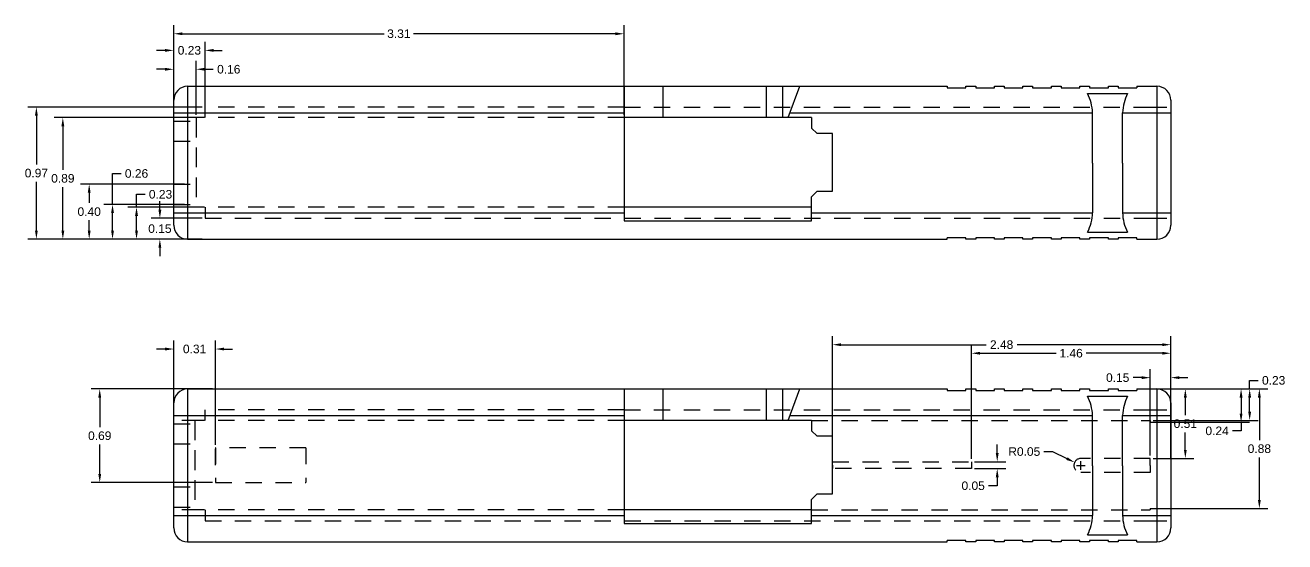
# Model space of a CAD drawing. Header units: inches. Extents: x 6.1 to 73.5, y 2.5 to 22.
# Drawn here: x 10.76 to 20.01, y 18.19 to 21.99 of the extents above; entities that cross this region are included whole.
import ezdxf

# ---------------------------------------------------------------- set-up
doc = ezdxf.new("R2010")
doc.units = ezdxf.units.IN
doc.header["$MEASUREMENT"] = 0
doc.linetypes.add('ACAD_ISO02W100', pattern=[15, 12, -3])
for name, color, linetype in [('AlteFeteNevizibile', 211, 'ACAD_ISO02W100'), ('ElementeFunctionare', 50, 'ACAD_ISO02W100'), ('InteriorComponenta', 110, 'ACAD_ISO02W100')]:
    doc.layers.add(name, color=color, linetype=linetype)
doc.layers.add('Dimensiuni', color=4, linetype='Continuous', transparency=0.6)
doc.layers.add('ExteriorComponenta', color=1, linetype='Continuous', lineweight=25)
doc.styles.get("Standard").update_dxf_attribs({"font": 'arial.ttf'})
doc.dimstyles.get("Standard").update_dxf_attribs({"dimscale": 0.35, "dimtxt": 0.18, "dimasz": 0.18, "dimexe": 0.18, "dimexo": 0.0625, "dimgap": 0.09, "dimtad": 0, "dimtih": 1, "dimtoh": 1, "dimzin": 0, "dimdsep": 46, "dimtxsty": 'Standard', "dimcen": 0.09, "dimadec": 0, "dimazin": 0, "dimtfac": 1, "dimtofl": 0, "dimtmove": 0, "dimatfit": 3, "dimfxl": 1, "dimtolj": 1, "dimtzin": 0, "dimarcsym": 0})

# ---------------------------------------------------------------- blocks, each defined once
blk = doc.blocks.new('side grill')
at = {"layer": 'ExteriorComponenta'}
for p, q in [((0, 0), (0.27, 0)), ((0.27, 0), (0.27, 0.02)), ((0.27, 0.02), (0.41, 0.02)), ((0.41, 0.02), (0.41, 0)), ((0.41, 0), (0.68, 0)), ((0.68, 0), (0.68, 0.02)), ((0.68, 0.02), (0.82, 0.02)), ((0.82, 0.02), (0.82, 0)), ((0.82, 0), (1.09, 0)), ((1.09, 0), (1.09, 0.02)), ((1.09, 0.02), (1.23, 0.02)), ((1.23, 0.02), (1.23, 0)), ((1.23, 0), (1.5, 0)), ((1.5, 0), (1.5, 0.02)), ((1.5, 0.02), (1.64, 0.02)), ((1.64, 0.02), (1.64, 0)), ((1.64, 0), (1.91, 0)), ((1.91, 0), (1.91, 0.02)), ((1.91, 0.02), (2.05, 0.02)), ((2.05, 0.02), (2.05, 0)), ((2.05, 0), (2.32, 0)), ((2.32, 0), (2.32, 0.02)), ((2.32, 0.02), (2.46, 0.02)), ((2.46, 0.02), (2.46, 0)), ((2.46, 0), (2.73, 0))]:
    blk.add_line(p, q, dxfattribs=at)
blk = doc.blocks.new('*D19')
at = {"layer": 'Dimensiuni', "color": 0, "lineweight": -2, "ltscale": 0.01, "transparency": 16777216}
for p, q in [((12.1381, 19.3154), (11.2474, 19.3154)), ((11.3104, 19.2524), (11.3104, 19.0355)), ((11.3104, 18.6913), (11.3104, 18.9082)), ((12.1381, 18.6283), (11.2474, 18.6283))]:
    blk.add_line(p, q, dxfattribs=at)
at = {"layer": 'Dimensiuni', "color": 0, "ltscale": 0.01, "transparency": 16777216}
for points in [[(11.2999, 19.2524), (11.3209, 19.2524), (11.3104, 19.3154)], [(11.2999, 18.6913), (11.3209, 18.6913), (11.3104, 18.6283)]]:
    blk.add_solid(points, dxfattribs=at)
at = {"layer": 'Dimensiuni', "color": 0, "ltscale": 0.01, "transparency": 16777216, "insert": (11.3104, 18.9718), "char_height": 0.063, "attachment_point": 5}
blk.add_mtext('\\A1;0.69', dxfattribs=at)
blk = doc.blocks.new('*D20')
at = {"layer": 'Dimensiuni', "color": 0, "lineweight": -2, "ltscale": 0.01, "transparency": 16777216}
for p, q in [((11.7908, 19.6088), (11.7278, 19.6088)), ((11.8538, 18.9053), (11.8538, 19.6718)), ((12.1599, 18.9053), (12.1599, 19.6718)), ((12.2229, 19.6088), (12.2859, 19.6088))]:
    blk.add_line(p, q, dxfattribs=at)
at = {"layer": 'Dimensiuni', "color": 0, "ltscale": 0.01, "transparency": 16777216}
for points in [[(11.7908, 19.6193), (11.7908, 19.5983), (11.8538, 19.6088)], [(12.2229, 19.6193), (12.2229, 19.5983), (12.1599, 19.6088)]]:
    blk.add_solid(points, dxfattribs=at)
at = {"layer": 'Dimensiuni', "color": 0, "ltscale": 0.01, "transparency": 16777216, "insert": (12.0069, 19.6088), "char_height": 0.063, "attachment_point": 5}
blk.add_mtext('\\A1;0.31', dxfattribs=at)
blk = doc.blocks.new('*D21')
at = {"layer": 'Dimensiuni', "color": 0, "lineweight": -2, "ltscale": 0.01, "transparency": 16777216}
for p, q in [((19.7543, 19.3154), (19.7543, 19.3784)), ((19.7543, 19.3784), (19.8173, 19.3784)), ((19.0468, 19.3154), (19.8173, 19.3154)), ((19.7543, 19.1479), (19.7543, 19.2524)), ((19.0468, 19.0849), (19.8173, 19.0849))]:
    blk.add_line(p, q, dxfattribs=at)
at = {"layer": 'Dimensiuni', "color": 0, "ltscale": 0.01, "transparency": 16777216}
for points in [[(19.7438, 19.2524), (19.7648, 19.2524), (19.7543, 19.3154)], [(19.7438, 19.1479), (19.7648, 19.1479), (19.7543, 19.0849)]]:
    blk.add_solid(points, dxfattribs=at)
at = {"layer": 'Dimensiuni', "color": 0, "ltscale": 0.01, "transparency": 16777216, "insert": (19.9306, 19.3784), "char_height": 0.063, "attachment_point": 5}
blk.add_mtext('\\A1;0.23', dxfattribs=at)
blk = doc.blocks.new('*D22')
at = {"layer": 'Dimensiuni', "color": 0, "lineweight": -2, "ltscale": 0.01, "transparency": 16777216}
for p, q in [((19.0686, 19.3154), (19.7543, 19.3154)), ((19.6913, 19.2524), (19.6913, 19.1335)), ((19.0687, 19.0705), (19.7543, 19.0705)), ((19.6913, 19.0705), (19.6913, 19.0075)), ((19.6913, 19.0075), (19.6283, 19.0075))]:
    blk.add_line(p, q, dxfattribs=at)
at = {"layer": 'Dimensiuni', "color": 0, "ltscale": 0.01, "transparency": 16777216}
for points in [[(19.6808, 19.2524), (19.7018, 19.2524), (19.6913, 19.3154)], [(19.6808, 19.1335), (19.7018, 19.1335), (19.6913, 19.0705)]]:
    blk.add_solid(points, dxfattribs=at)
at = {"layer": 'Dimensiuni', "color": 0, "ltscale": 0.01, "transparency": 16777216, "insert": (19.5151, 19.0075), "char_height": 0.063, "attachment_point": 5}
blk.add_mtext('\\A1;0.24', dxfattribs=at)
blk = doc.blocks.new('*D23')
at = {"layer": 'Dimensiuni', "color": 0, "lineweight": -2, "ltscale": 0.01, "transparency": 16777216}
for p, q in [((19.0951, 19.3154), (19.8885, 19.3154)), ((19.8255, 19.2524), (19.8255, 18.9402)), ((19.8255, 18.5007), (19.8255, 18.8129)), ((19.0951, 18.4377), (19.8885, 18.4377))]:
    blk.add_line(p, q, dxfattribs=at)
at = {"layer": 'Dimensiuni', "color": 0, "ltscale": 0.01, "transparency": 16777216}
for points in [[(19.815, 19.2524), (19.836, 19.2524), (19.8255, 19.3154)], [(19.815, 18.5007), (19.836, 18.5007), (19.8255, 18.4377)]]:
    blk.add_solid(points, dxfattribs=at)
at = {"layer": 'Dimensiuni', "color": 0, "ltscale": 0.01, "transparency": 16777216, "insert": (19.8255, 18.8766), "char_height": 0.063, "attachment_point": 5}
blk.add_mtext('\\A1;0.88', dxfattribs=at)
blk = doc.blocks.new('*D24')
at = {"layer": 'Dimensiuni', "color": 0, "lineweight": -2, "ltscale": 0.01, "transparency": 16777216}
for p, q in [((18.243, 18.8555), (18.306, 18.8555)), ((18.306, 18.8555), (18.4121, 18.8039)), ((18.5147, 18.7226), (18.5147, 18.7856)), ((18.4832, 18.7541), (18.5462, 18.7541))]:
    blk.add_line(p, q, dxfattribs=at)
at = {"layer": 'Dimensiuni', "color": 0, "ltscale": 0.01, "transparency": 16777216}
blk.add_solid([(18.4167, 18.8134), (18.4075, 18.7945), (18.4688, 18.7764)], dxfattribs=at)
at = {"layer": 'Dimensiuni', "color": 0, "ltscale": 0.01, "transparency": 16777216, "insert": (18.0993, 18.8555), "char_height": 0.063, "attachment_point": 5}
blk.add_mtext('\\A1;R0.05', dxfattribs=at)
blk = doc.blocks.new('*D25')
at = {"layer": 'Dimensiuni', "color": 0, "lineweight": -2, "ltscale": 0.01, "transparency": 16777216}
for p, q in [((19.0468, 19.3154), (19.3449, 19.3154)), ((19.2819, 19.2524), (19.2819, 19.1239)), ((19.2819, 18.8681), (19.2819, 18.9966)), ((19.0468, 18.8051), (19.3449, 18.8051))]:
    blk.add_line(p, q, dxfattribs=at)
at = {"layer": 'Dimensiuni', "color": 0, "ltscale": 0.01, "transparency": 16777216}
for points in [[(19.2714, 19.2524), (19.2924, 19.2524), (19.2819, 19.3154)], [(19.2714, 18.8681), (19.2924, 18.8681), (19.2819, 18.8051)]]:
    blk.add_solid(points, dxfattribs=at)
at = {"layer": 'Dimensiuni', "color": 0, "ltscale": 0.01, "transparency": 16777216, "insert": (19.2819, 19.0603), "char_height": 0.063, "attachment_point": 5}
blk.add_mtext('\\A1;0.51', dxfattribs=at)
blk = doc.blocks.new('*D26')
at = {"layer": 'Dimensiuni', "color": 0, "lineweight": -2, "ltscale": 0.01, "transparency": 16777216}
for p, q in [((19.0249, 18.827), (19.0249, 19.4615)), ((19.1752, 19.0924), (19.1752, 19.4615)), ((18.9619, 19.3985), (18.8989, 19.3985)), ((19.2382, 19.3985), (19.3012, 19.3985))]:
    blk.add_line(p, q, dxfattribs=at)
at = {"layer": 'Dimensiuni', "color": 0, "ltscale": 0.01, "transparency": 16777216}
for points in [[(18.9619, 19.409), (18.9619, 19.388), (19.0249, 19.3985)], [(19.2382, 19.409), (19.2382, 19.388), (19.1752, 19.3985)]]:
    blk.add_solid(points, dxfattribs=at)
at = {"layer": 'Dimensiuni', "color": 0, "ltscale": 0.01, "transparency": 16777216, "insert": (18.7853, 19.3985), "char_height": 0.063, "attachment_point": 5}
blk.add_mtext('\\A1;0.15', dxfattribs=at)
blk = doc.blocks.new('*D27')
at = {"layer": 'Dimensiuni', "color": 0, "lineweight": -2, "ltscale": 0.01, "transparency": 16777216}
for p, q in [((17.7113, 18.8033), (17.7113, 19.6407)), ((19.1752, 18.8033), (19.1752, 19.6407)), ((17.7743, 19.5777), (18.3329, 19.5777)), ((19.1122, 19.5777), (18.5536, 19.5777))]:
    blk.add_line(p, q, dxfattribs=at)
at = {"layer": 'Dimensiuni', "color": 0, "ltscale": 0.01, "transparency": 16777216}
for points in [[(17.7743, 19.5882), (17.7743, 19.5672), (17.7113, 19.5777)], [(19.1122, 19.5882), (19.1122, 19.5672), (19.1752, 19.5777)]]:
    blk.add_solid(points, dxfattribs=at)
at = {"layer": 'Dimensiuni', "color": 0, "ltscale": 0.01, "transparency": 16777216, "insert": (18.4433, 19.5777), "char_height": 0.063, "attachment_point": 5}
blk.add_mtext('\\A1;1.46', dxfattribs=at)
blk = doc.blocks.new('*D28')
at = {"layer": 'Dimensiuni', "color": 0, "lineweight": -2, "ltscale": 0.01, "transparency": 16777216}
for p, q in [((16.6908, 18.8251), (16.6908, 19.7037)), ((19.1752, 18.8251), (19.1752, 19.7037)), ((16.7538, 19.6407), (17.8191, 19.6407)), ((19.1122, 19.6407), (18.047, 19.6407))]:
    blk.add_line(p, q, dxfattribs=at)
at = {"layer": 'Dimensiuni', "color": 0, "ltscale": 0.01, "transparency": 16777216}
for points in [[(16.7538, 19.6512), (16.7538, 19.6302), (16.6908, 19.6407)], [(19.1122, 19.6512), (19.1122, 19.6302), (19.1752, 19.6407)]]:
    blk.add_solid(points, dxfattribs=at)
at = {"layer": 'Dimensiuni', "color": 0, "ltscale": 0.01, "transparency": 16777216, "insert": (17.933, 19.6407), "char_height": 0.063, "attachment_point": 5}
blk.add_mtext('\\A1;2.48', dxfattribs=at)
blk = doc.blocks.new('*D29')
at = {"layer": 'Dimensiuni', "color": 0, "lineweight": -2, "ltscale": 0.01, "transparency": 16777216}
for p, q in [((17.9005, 18.8444), (17.9005, 18.9074)), ((17.7331, 18.7814), (17.9635, 18.7814)), ((17.7331, 18.7304), (17.9635, 18.7304)), ((17.9005, 18.6044), (17.8375, 18.6044)), ((17.9005, 18.6674), (17.9005, 18.6044))]:
    blk.add_line(p, q, dxfattribs=at)
at = {"layer": 'Dimensiuni', "color": 0, "ltscale": 0.01, "transparency": 16777216}
for points in [[(17.89, 18.8444), (17.911, 18.8444), (17.9005, 18.7814)], [(17.89, 18.6674), (17.911, 18.6674), (17.9005, 18.7304)]]:
    blk.add_solid(points, dxfattribs=at)
at = {"layer": 'Dimensiuni', "color": 0, "ltscale": 0.01, "transparency": 16777216, "insert": (17.7239, 18.6044), "char_height": 0.063, "attachment_point": 5}
blk.add_mtext('\\A1;0.05', dxfattribs=at)
blk = doc.blocks.new('*D38')
at = {"layer": 'Dimensiuni', "color": 0, "lineweight": -2, "ltscale": 0.01, "transparency": 16777216}
for p, q in [((11.7908, 21.6633), (11.7278, 21.6633)), ((11.8538, 21.3298), (11.8538, 21.7263)), ((12.0185, 21.3298), (12.0185, 21.7263)), ((12.0815, 21.6633), (12.1445, 21.6633))]:
    blk.add_line(p, q, dxfattribs=at)
at = {"layer": 'Dimensiuni', "color": 0, "ltscale": 0.01, "transparency": 16777216}
for points in [[(11.7908, 21.6738), (11.7908, 21.6528), (11.8538, 21.6633)], [(12.0815, 21.6738), (12.0815, 21.6528), (12.0185, 21.6633)]]:
    blk.add_solid(points, dxfattribs=at)
at = {"layer": 'Dimensiuni', "color": 0, "ltscale": 0.01, "transparency": 16777216, "insert": (12.2578, 21.6633), "char_height": 0.063, "attachment_point": 5}
blk.add_mtext('\\A1;0.16', dxfattribs=at)
blk = doc.blocks.new('*D39')
at = {"layer": 'Dimensiuni', "color": 0, "lineweight": -2, "ltscale": 0.01, "transparency": 16777216}
for p, q in [((11.4043, 20.6711), (11.4043, 20.8977)), ((11.4043, 20.8977), (11.4673, 20.8977)), ((11.934, 20.6711), (11.3413, 20.6711)), ((11.4043, 20.479), (11.4043, 20.6081)), ((11.934, 20.416), (11.3413, 20.416))]:
    blk.add_line(p, q, dxfattribs=at)
at = {"layer": 'Dimensiuni', "color": 0, "ltscale": 0.01, "transparency": 16777216}
for points in [[(11.3938, 20.6081), (11.4148, 20.6081), (11.4043, 20.6711)], [(11.3938, 20.479), (11.4148, 20.479), (11.4043, 20.416)]]:
    blk.add_solid(points, dxfattribs=at)
at = {"layer": 'Dimensiuni', "color": 0, "ltscale": 0.01, "transparency": 16777216, "insert": (11.5806, 20.8977), "char_height": 0.063, "attachment_point": 5}
blk.add_mtext('\\A1;0.26', dxfattribs=at)
blk = doc.blocks.new('*D40')
at = {"layer": 'Dimensiuni', "color": 0, "lineweight": -2, "ltscale": 0.01, "transparency": 16777216}
for p, q in [((11.934, 20.8191), (11.1699, 20.8191)), ((11.2329, 20.7561), (11.2329, 20.6812)), ((11.2329, 20.479), (11.2329, 20.5539)), ((11.934, 20.416), (11.1699, 20.416))]:
    blk.add_line(p, q, dxfattribs=at)
at = {"layer": 'Dimensiuni', "color": 0, "ltscale": 0.01, "transparency": 16777216}
for points in [[(11.2224, 20.7561), (11.2434, 20.7561), (11.2329, 20.8191)], [(11.2224, 20.479), (11.2434, 20.479), (11.2329, 20.416)]]:
    blk.add_solid(points, dxfattribs=at)
at = {"layer": 'Dimensiuni', "color": 0, "ltscale": 0.01, "transparency": 16777216, "insert": (11.2329, 20.6175), "char_height": 0.063, "attachment_point": 5}
blk.add_mtext('\\A1;0.40', dxfattribs=at)
blk = doc.blocks.new('*D41')
at = {"layer": 'Dimensiuni', "color": 0, "lineweight": -2, "ltscale": 0.01, "transparency": 16777216}
for p, q in [((11.5805, 20.6499), (11.5805, 20.745)), ((11.5805, 20.745), (11.6435, 20.745)), ((11.934, 20.6499), (11.5175, 20.6499)), ((11.5805, 20.479), (11.5805, 20.5869)), ((11.934, 20.416), (11.5175, 20.416))]:
    blk.add_line(p, q, dxfattribs=at)
at = {"layer": 'Dimensiuni', "color": 0, "ltscale": 0.01, "transparency": 16777216}
for points in [[(11.57, 20.5869), (11.591, 20.5869), (11.5805, 20.6499)], [(11.57, 20.479), (11.591, 20.479), (11.5805, 20.416)]]:
    blk.add_solid(points, dxfattribs=at)
at = {"layer": 'Dimensiuni', "color": 0, "ltscale": 0.01, "transparency": 16777216, "insert": (11.7568, 20.745), "char_height": 0.063, "attachment_point": 5}
blk.add_mtext('\\A1;0.23', dxfattribs=at)
blk = doc.blocks.new('*D42')
at = {"layer": 'Dimensiuni', "color": 0, "lineweight": -2, "ltscale": 0.01, "transparency": 16777216}
for p, q in [((11.934, 21.308), (10.9765, 21.308)), ((11.0395, 21.245), (11.0395, 20.9256)), ((11.0395, 20.479), (11.0395, 20.7983)), ((11.934, 20.416), (10.9765, 20.416))]:
    blk.add_line(p, q, dxfattribs=at)
at = {"layer": 'Dimensiuni', "color": 0, "ltscale": 0.01, "transparency": 16777216}
for points in [[(11.029, 21.245), (11.05, 21.245), (11.0395, 21.308)], [(11.029, 20.479), (11.05, 20.479), (11.0395, 20.416)]]:
    blk.add_solid(points, dxfattribs=at)
at = {"layer": 'Dimensiuni', "color": 0, "ltscale": 0.01, "transparency": 16777216, "insert": (11.0395, 20.862), "char_height": 0.063, "attachment_point": 5}
blk.add_mtext('\\A1;0.89', dxfattribs=at)
blk = doc.blocks.new('*D43')
at = {"layer": 'Dimensiuni', "color": 0, "lineweight": -2, "ltscale": 0.01, "transparency": 16777216}
for p, q in [((11.752, 20.6321), (11.752, 20.6951)), ((12.0615, 20.5691), (11.689, 20.5691)), ((12.0615, 20.416), (11.689, 20.416)), ((11.752, 20.353), (11.752, 20.29))]:
    blk.add_line(p, q, dxfattribs=at)
at = {"layer": 'Dimensiuni', "color": 0, "ltscale": 0.01, "transparency": 16777216}
for points in [[(11.7415, 20.6321), (11.7625, 20.6321), (11.752, 20.5691)], [(11.7415, 20.353), (11.7625, 20.353), (11.752, 20.416)]]:
    blk.add_solid(points, dxfattribs=at)
at = {"layer": 'Dimensiuni', "color": 0, "ltscale": 0.01, "transparency": 16777216, "insert": (11.752, 20.4925), "char_height": 0.063, "attachment_point": 5}
blk.add_mtext('\\A1;0.15', dxfattribs=at)
blk = doc.blocks.new('*D44')
at = {"layer": 'Dimensiuni', "color": 0, "lineweight": -2, "ltscale": 0.01, "transparency": 16777216}
for p, q in [((11.8538, 21.3298), (11.8538, 21.8651)), ((12.0834, 21.3298), (12.0834, 21.8651)), ((11.7908, 21.8021), (11.7278, 21.8021)), ((12.1464, 21.8021), (12.2094, 21.8021))]:
    blk.add_line(p, q, dxfattribs=at)
at = {"layer": 'Dimensiuni', "color": 0, "ltscale": 0.01, "transparency": 16777216}
for points in [[(11.7908, 21.8126), (11.7908, 21.7916), (11.8538, 21.8021)], [(12.1464, 21.8126), (12.1464, 21.7916), (12.0834, 21.8021)]]:
    blk.add_solid(points, dxfattribs=at)
at = {"layer": 'Dimensiuni', "color": 0, "ltscale": 0.01, "transparency": 16777216, "insert": (11.9686, 21.8021), "char_height": 0.063, "attachment_point": 5}
blk.add_mtext('\\A1;0.23', dxfattribs=at)
blk = doc.blocks.new('*D45')
at = {"layer": 'Dimensiuni', "color": 0, "lineweight": -2, "ltscale": 0.01, "transparency": 16777216}
for p, q in [((11.8538, 21.3298), (11.8538, 21.9871)), ((11.9168, 21.9241), (13.3998, 21.9241)), ((15.0972, 21.9241), (13.6143, 21.9241)), ((15.1602, 21.3298), (15.1602, 21.9871))]:
    blk.add_line(p, q, dxfattribs=at)
at = {"layer": 'Dimensiuni', "color": 0, "ltscale": 0.01, "transparency": 16777216}
for points in [[(11.9168, 21.9346), (11.9168, 21.9136), (11.8538, 21.9241)], [(15.0972, 21.9346), (15.0972, 21.9136), (15.1602, 21.9241)]]:
    blk.add_solid(points, dxfattribs=at)
at = {"layer": 'Dimensiuni', "color": 0, "ltscale": 0.01, "transparency": 16777216, "insert": (13.507, 21.9241), "char_height": 0.063, "attachment_point": 5}
blk.add_mtext('\\A1;3.31', dxfattribs=at)
blk = doc.blocks.new('*D46')
at = {"layer": 'Dimensiuni', "color": 0, "lineweight": -2, "ltscale": 0.01, "transparency": 16777216}
for p, q in [((12.0615, 21.3854), (10.7822, 21.3854)), ((10.8452, 21.3224), (10.8452, 20.9644)), ((10.8452, 20.479), (10.8452, 20.837)), ((11.934, 20.416), (10.7822, 20.416))]:
    blk.add_line(p, q, dxfattribs=at)
at = {"layer": 'Dimensiuni', "color": 0, "ltscale": 0.01, "transparency": 16777216}
for points in [[(10.8347, 21.3224), (10.8557, 21.3224), (10.8452, 21.3854)], [(10.8347, 20.479), (10.8557, 20.479), (10.8452, 20.416)]]:
    blk.add_solid(points, dxfattribs=at)
at = {"layer": 'Dimensiuni', "color": 0, "ltscale": 0.01, "transparency": 16777216, "insert": (10.8452, 20.9007), "char_height": 0.063, "attachment_point": 5}
blk.add_mtext('\\A1;0.97', dxfattribs=at)
blk = doc.blocks.new('schita_manson')
at = {"layer": 'AlteFeteNevizibile'}
for p, q in [((15.1602, 21.5384), (15.1602, 21.3854)), ((15.1602, 19.3154), (15.1602, 19.1623))]:
    blk.add_line(p, q, dxfattribs=at)
at = {"layer": 'AlteFeteNevizibile', "ltscale": 0.01}
for p, q in [((15.1602, 21.3854), (12.0834, 21.3854)), ((12.0834, 21.308), (12.0834, 21.3854)), ((15.1602, 21.3854, 0.002), (19.0249, 21.3854, 0)), ((19.0249, 21.3854, 0), (19.1752, 21.3854)), ((12.0324, 21.308), (11.8538, 21.308)), ((11.8538, 21.2833), (12.0185, 21.2833)), ((12.0185, 21.308), (12.0185, 20.6499)), ((12.0185, 21.2833), (12.0185, 20.6711)), ((15.1602, 21.308), (12.0324, 21.308)), ((11.8538, 21.1354), (12.0185, 21.1354)), ((11.8538, 20.8191), (12.0185, 20.8191)), ((11.8538, 20.6711), (12.0185, 20.6711)), ((12.0324, 20.6499), (11.8538, 20.6499)), ((15.1602, 20.6499), (12.0324, 20.6499)), ((12.0834, 20.6499), (12.0834, 20.5691)), ((12.0834, 20.5691), (19.0249, 20.5689)), ((19.0249, 20.5689), (19.1752, 20.5689)), ((15.1602, 19.1623), (12.0834, 19.1623)), ((12.0834, 19.0849), (12.0834, 19.1623)), ((15.1602, 19.1623, 0.002), (19.0249, 19.1623, 0)), ((19.0249, 19.1623, 0), (19.1752, 19.1623)), ((12.0324, 19.0849), (11.8538, 19.0849)), ((11.8538, 19.0603), (12.0085, 19.0603)), ((12.0085, 19.0849), (12.0085, 18.4268)), ((12.0085, 19.0603), (12.0085, 18.448)), ((15.1602, 19.0849), (12.0324, 19.0849)), ((11.8538, 18.9123), (12.0085, 18.9123)), ((11.8538, 18.596), (12.0085, 18.596)), ((11.8538, 18.448), (12.0085, 18.448)), ((12.0324, 18.4268), (11.8538, 18.4268)), ((15.1602, 18.4268), (12.0324, 18.4268)), ((12.0834, 18.4268), (12.0834, 18.346)), ((12.0834, 18.346), (19.0249, 18.3459)), ((19.0249, 18.3459), (19.1752, 18.3459))]:
    blk.add_line(p, q, dxfattribs=at)
at = {"layer": 'ElementeFunctionare', "ltscale": 0.01}
for p, q in [((12.8232, 18.8834), (12.1599, 18.8834)), ((12.8232, 18.8834), (12.8232, 18.6283)), ((12.1599, 18.6283), (12.8232, 18.6283))]:
    blk.add_line(p, q, dxfattribs=at)
blk.add_lwpolyline([(12.1599, 18.7559), (12.1599, 18.8834), (12.1599, 18.6283)], dxfattribs=at)
at = {"layer": 'ExteriorComponenta'}
for p, q in [((11.9559, 21.5384), (17.5333, 21.5384)), ((11.9559, 21.5384), (11.9559, 20.416)), ((15.1602, 21.5384), (15.1602, 20.55, 0.0127)), ((15.4463, 21.5384), (15.4463, 21.3446)), ((16.2037, 21.5384), (16.2037, 21.308, -0.0062)), ((16.3242, 21.5384), (16.3242, 21.308, -0.0062)), ((16.3662, 21.308, -0.0062), (16.4512, 21.5384)), ((17.5333, 21.5384), (17.5333, 21.5282)), ((18.5643, 21.485), (18.8573, 21.485)), ((18.9262, 21.5384), (18.9262, 21.5282)), ((19.0732, 21.5384), (19.0732, 20.416)), ((11.8538, 20.518), (11.8538, 21.4364)), ((19.1752, 21.4364), (19.1752, 20.518)), ((11.8538, 21.3446), (15.1602, 21.3446)), ((16.5378, 21.308, -0.0062), (15.1602, 21.308, -0.0062)), ((15.4463, 21.3446), (15.4463, 21.308, -0.0062)), ((16.3797, 21.3446), (18.6003, 21.3446)), ((16.5378, 21.308, -0.0062), (16.5378, 21.2314, -0.0062)), ((18.6003, 20.9728), (18.6003, 21.3446)), ((18.8208, 21.3446), (19.1752, 21.3446)), ((18.8208, 20.9728), (18.8208, 21.3446)), ((16.6908, 21.1907, -0.0085), (16.5786, 21.1907, -0.0085)), ((16.6908, 20.7672, -0.0085), (16.6908, 21.1907, -0.0085)), ((18.6003, 20.9728), (18.6003, 20.6099)), ((18.8208, 20.9728), (18.8208, 20.6099)), ((16.5786, 20.7672, -0.0085), (16.5378, 20.7264, -0.0085)), ((16.5786, 20.7672, -0.0085), (16.6908, 20.7672, -0.0085)), ((16.5378, 20.6499, -0.0085), (15.1602, 20.6499, -0.0085)), ((16.5378, 20.55, 0.0127), (16.5378, 20.6499, -0.0085)), ((11.8538, 20.6099), (15.1602, 20.6099)), ((15.1602, 20.55, 0.0127), (16.5378, 20.55, 0.0127)), ((16.5378, 20.6099), (18.6003, 20.6099)), ((18.8208, 20.6099), (19.1752, 20.6099)), ((18.5643, 20.467), (18.8573, 20.467)), ((11.9559, 20.416), (17.5333, 20.416)), ((17.5333, 20.416), (17.5333, 20.4262)), ((18.9262, 20.416), (18.9262, 20.4262)), ((11.9559, 19.3154), (17.5333, 19.3154)), ((11.9559, 19.3154), (11.9559, 18.1929)), ((15.1602, 19.3154), (15.1602, 18.327, 0.0127)), ((15.4463, 19.3154), (15.4463, 19.1215)), ((16.2037, 19.3154), (16.2037, 19.0849, -0.0062)), ((16.3242, 19.3154), (16.3242, 19.0849, -0.0062)), ((16.3662, 19.0849, -0.0062), (16.4512, 19.3154)), ((17.5333, 19.3154), (17.5333, 19.3052)), ((18.5643, 19.262), (18.8573, 19.262)), ((18.9262, 19.3154), (18.9262, 19.3052)), ((19.0732, 19.3154), (19.0732, 18.1929)), ((11.8538, 18.295), (11.8538, 19.2133)), ((19.1752, 19.2133), (19.1752, 18.295)), ((11.8538, 19.1215), (15.1602, 19.1215)), ((16.5378, 19.0849, -0.0062), (15.1602, 19.0849, -0.0062)), ((15.4463, 19.1215), (15.4463, 19.0849, -0.0062)), ((16.3797, 19.1215), (18.6003, 19.1215)), ((16.5378, 19.0849, -0.0062), (16.5378, 19.0084, -0.0062)), ((18.6003, 18.7497), (18.6003, 19.1215)), ((18.8208, 19.1215), (19.1752, 19.1215)), ((18.8208, 18.7497), (18.8208, 19.1215)), ((16.6908, 18.9676, -0.0085), (16.5786, 18.9676, -0.0085)), ((16.6908, 18.5441, -0.0085), (16.6908, 18.9676, -0.0085)), ((18.6003, 18.7497), (18.6003, 18.3868)), ((18.8208, 18.7497), (18.8208, 18.3868)), ((16.5786, 18.5441, -0.0085), (16.5378, 18.5033, -0.0085)), ((16.5786, 18.5441, -0.0085), (16.6908, 18.5441, -0.0085)), ((16.5378, 18.4268, -0.0085), (15.1602, 18.4268, -0.0085)), ((16.5378, 18.327, 0.0127), (16.5378, 18.4268, -0.0085)), ((11.8538, 18.3868), (15.1602, 18.3868)), ((15.1602, 18.327, 0.0127), (16.5378, 18.327, 0.0127)), ((16.5378, 18.3868), (18.6003, 18.3868)), ((18.8208, 18.3868), (19.1752, 18.3868)), ((18.5643, 18.244), (18.8573, 18.244)), ((11.9559, 18.1929), (17.5333, 18.1929)), ((17.5333, 18.1929), (17.5333, 18.2031)), ((18.9262, 18.1929), (18.9262, 18.2031))]:
    blk.add_line(p, q, dxfattribs=at)
at = {"layer": 'ExteriorComponenta', "ltscale": 0.01}
for p, q in [((18.9262, 21.5384), (19.0732, 21.5384)), ((18.9262, 20.416), (19.0732, 20.416)), ((18.9262, 19.3154), (19.0732, 19.3154)), ((18.9262, 18.1929), (19.0732, 18.1929))]:
    blk.add_line(p, q, dxfattribs=at)
at = {"layer": 'ExteriorComponenta', "extrusion": (0, -0.054851, 0.998495)}
for p, q in [((16.5378, 21.2314, -0.0062), (16.5786, 21.1907, -0.0085)), ((16.5378, 19.0084, -0.0062), (16.5786, 18.9676, -0.0085))]:
    blk.add_line(p, q, dxfattribs=at)
at = {"layer": 'ExteriorComponenta', "ltscale": 0.01, "elevation": -0.0085}
for points in [[(16.5378, 20.6499), (16.5378, 20.7264)], [(16.5378, 18.4268), (16.5378, 18.5033)]]:
    blk.add_lwpolyline(points, dxfattribs=at)
at = {"layer": 'ExteriorComponenta'}
for centre, radius, start, end in [((11.9559, 21.4364), 0.102, 90, 180), ((18.2583, 21.3318), 0.3422, 2.13749, 26.6012), ((19.1669, 21.3297), 0.3464, 153.35651, 177.5429), ((19.0732, 21.4364), 0.102, 0, 90), ((18.2668, 20.6179), 0.3336, 333.10401, 358.61656), ((19.1581, 20.6199), 0.3374, 181.69743, 206.93861), ((11.9559, 20.518), 0.102, 180, 270), ((19.0732, 20.518), 0.102, 270, 0), ((11.9559, 19.2133), 0.102, 90, 180), ((18.2583, 19.1087), 0.3422, 2.13749, 26.6012), ((19.1669, 19.1067), 0.3464, 153.35651, 177.5429), ((19.0732, 19.2133), 0.102, 0, 90), ((18.2668, 18.3949), 0.3336, 333.10401, 358.61656), ((19.1581, 18.3968), 0.3374, 181.69743, 206.93861), ((11.9559, 18.295), 0.102, 180, 270), ((19.0732, 18.295), 0.102, 270, 0)]:
    blk.add_arc(centre, radius, start, end, dxfattribs=at)
at = {"layer": 'InteriorComponenta', "ltscale": 0.01}
for p, q in [((16.5378, 19.0849, -0.0062), (19.0249, 19.0849, 0)), ((19.0249, 19.0849, 0), (19.0249, 19.0705, 0)), ((19.0249, 19.0705, 0), (19.1752, 19.0705)), ((16.6908, 18.7559, -0.0085), (16.6908, 18.7814, -0.0085)), ((16.6908, 18.7814, -0.0085), (17.7113, 18.7814, -0.0085)), ((19.0249, 18.8051, 0), (18.5147, 18.8051, 0)), ((19.0249, 18.7541, 0), (19.0249, 18.8051, 0)), ((16.6908, 18.7559, -0.0085), (16.6908, 18.7304, -0.0085)), ((17.7113, 18.7304, -0.0085), (16.6908, 18.7304, -0.0085)), ((19.0249, 18.7031, 0), (18.5147, 18.7031, 0)), ((16.5378, 18.4268, -0.0085), (19.0249, 18.4268)), ((19.0249, 18.4377, 0), (19.1752, 18.4377)), ((19.0249, 18.4377, 0), (19.0249, 18.4268))]:
    blk.add_line(p, q, dxfattribs=at)
at = {"layer": 'InteriorComponenta'}
for p, q in [((17.7113, 18.7814, -0.0085), (17.7113, 18.7304, -0.0085)), ((19.0249, 18.7541, 0), (19.0249, 18.7031, 0))]:
    blk.add_line(p, q, dxfattribs=at).dxf.unprotected_set("ltscale", 0)
at = {"layer": 'InteriorComponenta', "ltscale": 0.01}
blk.add_arc((18.5147, 18.7541, 0), 0.051, 90, 270, dxfattribs=at)
at = {"layer": 'ExteriorComponenta', "xscale": 0.51020408163, "yscale": 0.51020408163, "zscale": 0.51020408163}
for p in [(17.5333, 21.5282), (17.5333, 19.3052)]:
    blk.add_blockref('side grill', p, dxfattribs=at)
at = {"layer": 'ExteriorComponenta', "xscale": 0.51020408163, "yscale": 0.51020408163, "zscale": 0.51020408163, "rotation": 180}
for p in [(18.9262, 20.4262), (18.9262, 18.2031)]:
    blk.add_blockref('side grill', p, dxfattribs=at)
at = {"layer": 'Dimensiuni', "ltscale": 0.01}
for base, p1, p2, picture, middle in [((15.1602, 21.9241), (11.8538, 21.308, 0.1108), (15.1602, 21.308, 0.1046), '*D45', (13.507, 21.9241)), ((12.0834, 21.8021), (11.8538, 21.308, 0.1108), (12.0834, 21.308, 0.1108), '*D44', (11.9686, 21.8021)), ((12.0185, 21.6633), (11.8538, 21.308, 0.1108), (12.0185, 21.308, 0.1108), '*D38', (12.2578, 21.6633)), ((16.6908, 19.6407), (19.1752, 18.8033), (16.6908, 18.8033, 0.1024), '*D28', (17.933, 19.6407)), ((11.8538, 19.6088), (12.1599, 18.8834, 0.1108), (11.8538, 18.8834, 0.1108), '*D20', (12.0069, 19.6088)), ((19.1752, 19.5777), (17.7113, 18.7814, 0.1024), (19.1752, 18.7814, 0.1108), '*D27', (18.4433, 19.5777)), ((19.0249, 19.3985), (19.1752, 19.0705, 0.1108), (19.0249, 18.8051, 0.1109), '*D26', (18.7853, 19.3985))]:
    dim = blk.add_linear_dim(base=base, p1=p1, p2=p2, dimstyle='Standard', dxfattribs=at)
    dim.commit()
    dim.dimension.update_dxf_attribs({"geometry": picture, "text_midpoint": middle})
for base, p1, p2, picture, middle in [((10.8452, 21.3854), (11.9559, 20.416, 0.1108), (12.0834, 21.3854, 0.1108), '*D46', (10.8452, 20.9007)), ((11.0395, 21.308), (11.9559, 20.416, 0.1108), (11.9559, 21.308, 0.1108), '*D42', (11.0395, 20.862)), ((11.752, 20.416), (12.0834, 20.5691, 0.1108), (12.0834, 20.416, 0.1108), '*D43', (11.752, 20.4925)), ((19.7543, 19.3154), (19.0249, 19.0849, 0.1109), (19.0249, 19.3154, 0.1108), '*D21', (19.9306, 19.3784)), ((11.3104, 19.3154), (12.1599, 18.6283, 0.1108), (12.1599, 19.3154, 0.1108), '*D19', (11.3104, 18.9718)), ((19.2819, 19.3154), (19.0249, 18.8051, 0.1109), (19.0249, 19.3154, 0.1108), '*D25', (19.2819, 19.0603)), ((19.6913, 19.0705), (19.0468, 19.3154), (19.0468, 19.0705, 0.1109), '*D22', (19.5151, 19.0075)), ((17.9005, 18.7304), (17.7113, 18.7814, 0.1024), (17.7113, 18.7304, 0.1024), '*D29', (17.7239, 18.6044))]:
    dim = blk.add_linear_dim(base=base, p1=p1, p2=p2, angle=90, dimstyle='Standard', dxfattribs=at)
    dim.commit()
    dim.dimension.update_dxf_attribs({"geometry": picture, "text_midpoint": middle})
for base, p1, p2, picture, middle in [((11.4043, 20.6711), (11.9559, 20.416, 0.1108), (11.9559, 20.6711, 0.1108), '*D39', (11.5806, 20.8977)), ((11.2329, 20.8191), (11.9559, 20.416, 0.1108), (11.9559, 20.8191, 0.1108), '*D40', (11.2329, 20.6175)), ((11.5805, 20.416), (11.9559, 20.6499, 0.1108), (11.9559, 20.416, 0.1108), '*D41', (11.7568, 20.745)), ((19.8255, 18.4377), (19.0732, 19.3154, 0.1108), (19.0732, 18.4377, 0.1108), '*D23', (19.8255, 18.8766))]:
    dim = blk.add_linear_dim(base=base, p1=p1, p2=p2, angle=90, dimstyle='Standard', dxfattribs=at)
    dim.commit()
    dim.dimension.update_dxf_attribs({"geometry": picture, "text_midpoint": middle, "dimtype": 128})
dim = blk.add_radius_dim(center=(18.5147, 18.7541, 0.1109), mpoint=(18.4688, 18.7764, 0.1109), dimstyle='Standard', dxfattribs=at)
dim.commit()
dim.dimension.update_dxf_attribs({"geometry": '*D24', "text_midpoint": (18.0993, 18.8555, 0), "dimtype": 132})

msp = doc.modelspace()

# ---------------------------------------------------------------- block references
at = {"layer": 'Dimensiuni'}
msp.add_blockref('schita_manson', (0, 0), dxfattribs=at)

doc.saveas('drawing.dxf')
